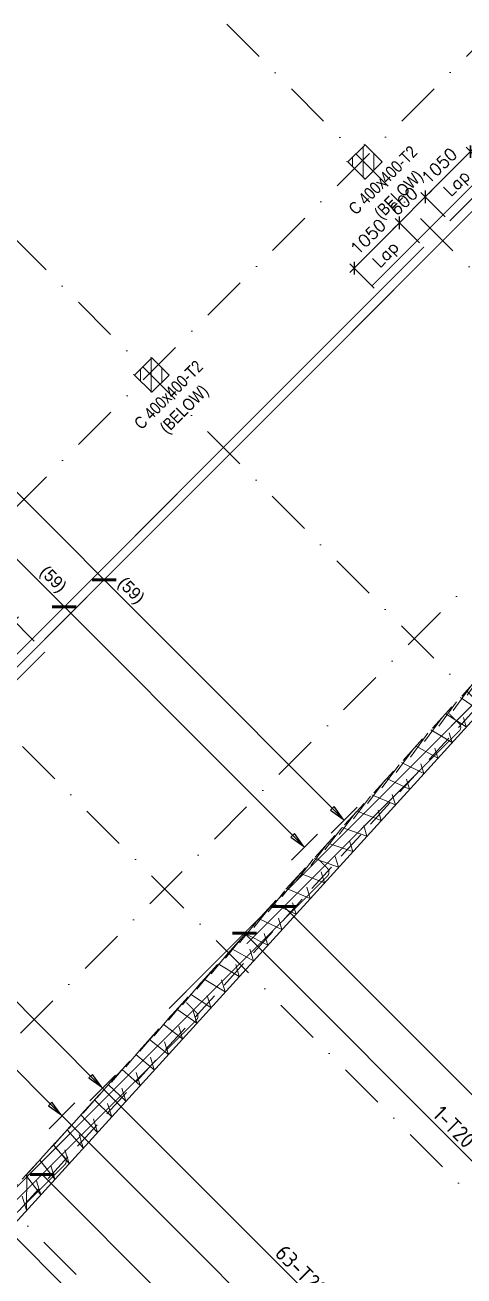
# Model space of a CAD drawing. Extents: x 660761725 to 1323371458, y 2734871439 to 5470067957.
# Drawn here: x 661340450 to 661347656, y 2735047878 to 2735068390 of the extents above; entities that cross this region are included whole.
import ezdxf
from ezdxf.enums import TextEntityAlignment as Align

# ---------------------------------------------------------------- set-up
doc = ezdxf.new("R2010")
doc.units = 0
for name, pattern in [('AXES', [1.95, 1.2, -0.25, 0.25, -0.25]), ('Hidden', [714.375, 476.25, -238.125]), ('sbp_axis_short', [10, 5, -2.5, 0, -2.5])]:
    doc.linetypes.add(name, pattern=pattern)
doc.layers.add('A-DETL', color=5, linetype='Continuous', lineweight=9, true_color=0x0000ff)
for name, color, linetype, lineweight in [('A-FLOR-PATT', 7, 'Continuous', 15), ('A-ROOF', 7, 'Continuous', 15), ('S-COLS-IDEN', 7, 'Continuous', 9), ('S-GRID', 7, 'Continuous', 9)]:
    doc.layers.add(name, color=color, linetype=linetype, lineweight=lineweight)
for name, color, linetype in [('S-AXIS', 20, 'AXES'), ('S-RBAR-T16', 201, 'Continuous'), ('S-RBAR-T20', 10, 'Continuous'), ('S-RDIMO', 8, 'Continuous'), ('S-SIMPLETEXT', 7, 'Continuous')]:
    doc.layers.add(name, color=color, linetype=linetype)
doc.styles.add('Arial Narrow_1', font='ARIALN.TTF', dxfattribs={"height": 199.9999999999998})
doc.styles.add('ARMACAD', font='isocp.shx')
doc.styles.add('ROMANS', font='romans.shx')
doc.dimstyles.new('S-DIMI-100', dxfattribs={"dimscale": 100, "dimtxt": 2, "dimasz": 1.5, "dimexe": 1, "dimexo": 1, "dimgap": 1, "dimtad": 1, "dimdec": 0, "dimzin": 12, "dimdsep": 46, "dimtxsty": 'ROMANS', "dimblk": 'ARCHTICK', "dimcen": 0.09, "dimdle": 1, "dimclrd": 8, "dimclre": 8, "dimclrt": 4, "dimadec": 0, "dimazin": 3, "dimtfac": 1, "dimtdec": 0, "dimtix": 1, "dimtmove": 1, "dimatfit": 3, "dimtolj": 1, "dimtzin": 0, "dimarcsym": 0})
pattern_1 = [(74.99999999999999, (0, 0), (-153.3407249233896, 41.08752341002518), [])]

# ---------------------------------------------------------------- blocks, each defined once
blk = doc.blocks.new('I am… All Range.')
at = {"layer": 'S-GRID', "color": 8, "linetype": 'sbp_axis_short', "lineweight": 13, "ltscale": 150}
for p, q in [((662622712.44625, 2734514326.959595), (662688816.0170653, 2734580430.53041)), ((662627061.1529542, 2734509978.252891), (662693164.7237693, 2734576081.823706)), ((662660147.2208296, 2734573192.583929), (662682689.8586049, 2734550649.946153)), ((662656650.5753036, 2734569695.938403), (662679193.2130787, 2734547153.300627)), ((662652549.4973798, 2734565594.860479), (662675093.4908426, 2734543051.956323)), ((662648660.6112016, 2734561705.974301), (662671204.6017749, 2734539163.067255))]:
    blk.add_line(p, q, dxfattribs=at)
blk = doc.blocks.new('I am… Atomic.')
at = {"layer": 'A-FLOR-PATT', "transparency": 33554600}
h = blk.add_hatch(dxfattribs=at)
h.set_pattern_fill('ANSI31', color=8, scale=50, angle=30, style=0)
h.set_pattern_definition(pattern_1)
edge = h.paths.add_edge_path()
edge.add_line((662389967.6433319, 2734579123.010657), (662390007.8012236, 2734579503.468677))
edge.add_line((662342114.705975, 2734544592.546931), (662390007.8012234, 2734579503.468677))
edge.add_line((662363195.8073889, 2734559608.047176), (662389967.7690635, 2734579123.040917))
edge.add_line((662362417.6524743, 2734559040.823584), (662363719.8899552, 2734559990.06879))
edge.add_line((662346720.4841449, 2734547598.623516), (662362783.6519626, 2734559307.613063))
edge.add_line((662345821.5310795, 2734546943.346041), (662347578.010761, 2734548223.703842))
edge.add_line((662342292.6126368, 2734544370.997322), (662346307.4227723, 2734547297.529027))
edge.add_line((662325865.2845687, 2734528370.671522), (662342114.6925843, 2734544592.5523))
edge.add_line((662340490.7204528, 2734542572.157625), (662342149.9785906, 2734544228.604904))
edge.add_line((662339422.0417168, 2734541505.28928), (662341320.3495216, 2734543400.381265))
edge.add_line((662336597.6306283, 2734538685.662872), (662340136.8031961, 2734542218.839921))
edge.add_line((662332705.8949801, 2734534800.520002), (662336243.7133716, 2734538332.345168))
edge.add_line((662332253.0745114, 2734534348.466631), (662332782.9359009, 2734534877.430412))
edge.add_line((662326312.3910785, 2734528417.846987), (662332351.9776915, 2734534447.202265))
edge.add_line((662325865.2845687, 2734528370.671522), (662326312.3910785, 2734528417.846987))
h = blk.add_hatch(dxfattribs=at)
h.set_pattern_fill('ANSI31', color=8, scale=50, angle=30, style=0)
h.set_pattern_definition(pattern_1)
edge = h.paths.add_edge_path()
edge.add_line((662389967.6433319, 2734579123.010657), (662390007.8012236, 2734579503.468677))
edge.add_line((662390178.8400514, 2734578972.951882), (662393574.2351673, 2734576558.543434))
edge.add_line((662390389.9110394, 2734578822.862847), (662389967.7690635, 2734579123.040917))
edge.add_line((662401600.1085552, 2734571260.373601), (662390007.8012234, 2734579503.468677))
edge.add_line((662401045.2346829, 2734570742.112331), (662400996.5411683, 2734571280.666277))
edge.add_line((662400996.5411683, 2734571280.666277), (662391834.41239, 2734577795.702194))
edge.add_line((662401631.7932035, 2734570909.939), (662401600.1085552, 2734571260.373601))
edge.add_line((662398386.0115408, 2734568087.393885), (662401045.2346829, 2734570742.112331))
edge.add_line((662378065.801715, 2734545768.423274), (662383150.2610395, 2734551353.010825))
edge.add_line((662383150.2610395, 2734551353.010825), (662388234.7203641, 2734556937.598375))
edge.add_line((662388234.7203641, 2734556937.598375), (662393319.1796887, 2734562522.185926))
edge.add_line((662393319.1796887, 2734562522.185926), (662398403.6390133, 2734568106.773477))
edge.add_line((662377177.0145457, 2734544792.211362), (662378389.7704264, 2734546124.258873))
edge.add_line((662345219.5168241, 2734509691.243385), (662350637.7770958, 2734515642.46591))
edge.add_line((662350637.7770958, 2734515642.46591), (662356056.0373675, 2734521593.688435))
edge.add_line((662356056.0373675, 2734521593.688435), (662361474.2976393, 2734527544.91096))
edge.add_line((662361474.2976393, 2734527544.91096), (662366892.5579109, 2734533496.133485))
edge.add_line((662366892.5579109, 2734533496.133485), (662372310.8181826, 2734539447.35601))
edge.add_line((662372310.8181826, 2734539447.35601), (662377729.0784543, 2734545398.578536))
edge.add_line((662345267.5598451, 2734509156.384884), (662400082.3408674, 2734569362.972085))
edge.add_line((662401418.6805061, 2734570690.601139), (662400941.3227103, 2734570214.051982))
edge.add_line((662400082.3408674, 2734569362.972085), (662401631.7932035, 2734570909.939))
h = blk.add_hatch(dxfattribs=at)
h.set_pattern_fill('ANSI31', color=8, scale=50, angle=30, style=0)
h.set_pattern_definition(pattern_1)
edge = h.paths.add_edge_path()
edge.add_line((662345468.2720397, 2734510142.524049), (662345661.1307589, 2734509588.669044))
edge.add_line((662345219.5168241, 2734509691.243385), (662350637.7770958, 2734515642.46591))
edge.add_line((662350637.7770958, 2734515642.46591), (662356056.0373675, 2734521593.688435))
edge.add_line((662356056.0373675, 2734521593.688435), (662361474.2976393, 2734527544.91096))
edge.add_line((662361474.2976393, 2734527544.91096), (662366892.5579109, 2734533496.133485))
edge.add_line((662366892.5579109, 2734533496.133485), (662372310.8181826, 2734539447.35601))
edge.add_line((662372310.8181826, 2734539447.35601), (662377729.0784543, 2734545398.578536))
edge.add_line((662345267.5598451, 2734509156.384884), (662400082.3408674, 2734569362.972085))
h = blk.add_hatch(dxfattribs=at)
h.set_pattern_fill('ANSI31', color=8, scale=50, angle=30, style=0)
h.set_pattern_definition(pattern_1)
h.paths.add_polyline_path([(662383692.9491707, 2734562731.852351), (662383410.1576436, 2734562449.061046), (662383692.4810303, 2734562166.258439), (662383975.2725575, 2734562449.049744)])
h = blk.add_hatch(dxfattribs=at)
h.set_pattern_fill('ANSI31', color=8, scale=50, angle=30, style=0)
h.set_pattern_definition(pattern_1)
h.paths.add_polyline_path([(662380192.7051047, 2734559237.537661), (662379909.9135776, 2734558954.746356), (662380192.2369643, 2734558671.943748), (662380475.0284916, 2734558954.735054)])
at = {"layer": 'A-DETL', "color": 8, "linetype": 'Hidden', "lineweight": 9}
for p, q in [((662399013.4511831, 2734568320.204953), (662345232.817815, 2734509249.488402)), ((662383692.9491707, 2734562731.852351), (662383410.1576436, 2734562449.061046)), ((662383672.3438892, 2734562740.108024), (662383692.9491707, 2734562731.852351)), ((662383975.2725575, 2734562449.049744), (662383692.9491707, 2734562731.852351)), ((662383389.2099802, 2734562457.453897), (662383410.1576436, 2734562449.061046)), ((662383410.1576436, 2734562449.061046), (662383692.4810303, 2734562166.258439)), ((662383692.4810303, 2734562166.258439), (662383975.2725575, 2734562449.049744)), ((662383975.1558458, 2734562449.096505), (662383955.4664828, 2734562456.985208)), ((662383672.3325738, 2734562174.33108), (662383692.3643185, 2734562166.3052)), ((662380172.0984439, 2734559245.793886), (662380192.7051047, 2734559237.537661)), ((662380192.7051047, 2734559237.537661), (662379909.9135776, 2734558954.746356)), ((662380475.0284916, 2734558954.735054), (662380192.7051047, 2734559237.537661)), ((662379888.9645349, 2734558963.139759), (662379909.9135776, 2734558954.746356)), ((662379909.9135776, 2734558954.746356), (662380192.2369643, 2734558671.943748)), ((662380192.2369643, 2734558671.943748), (662380475.0284916, 2734558954.735054)), ((662380474.9117798, 2734558954.781815), (662380455.2210374, 2734558962.67107)), ((662380172.0871284, 2734558680.016943), (662380192.1202525, 2734558671.99051))]:
    blk.add_line(p, q, dxfattribs=at)
at = {"layer": 'A-DETL', "color": 8, "linetype": 'Hidden', "lineweight": 9, "flags": 128}
blk.add_lwpolyline([(662378065.801715, 2734545768.423274), (662383150.2610395, 2734551353.010825), (662388234.7203641, 2734556937.598375), (662393319.1796887, 2734562522.185926), (662398403.6390133, 2734568106.773477)], dxfattribs=at)
at = {"layer": 'A-ROOF', "color": 8, "lineweight": 13}
blk.add_line((662345267.5598451, 2734509156.384884), (662400082.3408674, 2734569362.972085), dxfattribs=at)
at = {"layer": 'S-COLS-IDEN', "color": 8, "char_height": 199.9999999999998, "attachment_point": 1, "rotation": 44.99999999999995, "style": 'Arial Narrow_1'}
for s, insert, width in [('C 400x400-T2', (662383401.9483792, 2734561708.303398), 1819.830624999998), ('(BELOW)', (662383822.8978848, 2734561642.822364), 1218.564999999999), ('C 400x400-T2', (662379881.7362993, 2734558188.091318), 1819.830624999998), ('(BELOW)', (662380302.685805, 2734558122.610284), 1218.564999999999)]:
    blk.add_mtext(s, dxfattribs=dict(at, insert=insert, width=width))
blk = doc.blocks.new('_ARCHTICK')
at = {"color": 0, "linetype": 'ByBlock', "const_width": 0.15}
blk.add_lwpolyline([(-0.5, -0.5), (0.5, 0.5)], dxfattribs=at)
blk = doc.blocks.new('*D172')
at = {"layer": 'S-RBAR-T16', "color": 8, "lineweight": -2, "transparency": 16777216}
for p, q in [((661340345.7615633, 2735058685.422666), (661339461.8778634, 2735057801.539413)), ((661340602.1383945, 2735058287.624313), (661340204.3402071, 2735058685.422702)), ((661339859.6762745, 2735057545.162193), (661339461.8778992, 2735057942.960769))]:
    blk.add_line(p, q, dxfattribs=at)
at = {"layer": 'S-RBAR-T16', "color": 8, "lineweight": -2, "transparency": 16777216, "xscale": 150, "yscale": 150, "zscale": 150}
for p, rotation in [((661340275.0508673, 2735058614.712006), 44.99998551098074), ((661339532.5885594, 2735057872.250073), 224.9999855109808)]:
    blk.add_blockref('_ARCHTICK', p, dxfattribs=dict(at, rotation=rotation))
at = {"layer": 'S-RBAR-T16', "color": 4, "transparency": 16777216, "char_height": 200, "attachment_point": 5, "rotation": 44.999985510980764, "style": 'ROMANS'}
for s, insert in [('\\A1;1050', (661339762.3983929, 2735058384.902432)), ('\\A1;Lap', (661340068.8112539, 2735058078.489415))]:
    blk.add_mtext(s, dxfattribs=dict(at, insert=insert))
blk = doc.blocks.new('*D175')
at = {"layer": 'S-RBAR-T16', "color": 8, "lineweight": -2, "transparency": 16777216}
for p, q in [((661347833.4661714, 2735066384.685827), (661346949.5824713, 2735065500.802574)), ((661348089.8430026, 2735065986.887475), (661347692.0448152, 2735066384.685863)), ((661347347.3808824, 2735065244.425354), (661346949.582507, 2735065642.223931))]:
    blk.add_line(p, q, dxfattribs=at)
at = {"layer": 'S-RBAR-T16', "color": 8, "lineweight": -2, "transparency": 16777216, "xscale": 150, "yscale": 150, "zscale": 150}
for p, rotation in [((661347762.7554754, 2735066313.975167), 44.99998551098074), ((661347020.2931672, 2735065571.513235), 224.9999855109808)]:
    blk.add_blockref('_ARCHTICK', p, dxfattribs=dict(at, rotation=rotation))
at = {"layer": 'S-RBAR-T16', "color": 4, "transparency": 16777216, "char_height": 200, "attachment_point": 5, "rotation": 44.999985510980764, "style": 'ROMANS'}
for s, insert in [('\\A1;1050', (661347250.1030008, 2735066084.165593)), ('\\A1;Lap', (661347556.5158617, 2735065777.752576))]:
    blk.add_mtext(s, dxfattribs=dict(at, insert=insert))
blk = doc.blocks.new('*D176')
at = {"layer": 'S-RBAR-T16', "color": 8, "lineweight": -2, "transparency": 16777216}
for p, q in [((661346666.7399846, 2735065217.959638), (661345782.8562843, 2735064334.076385)), ((661346923.1168151, 2735064820.161285), (661346525.3186284, 2735065217.959673)), ((661346180.654695, 2735064077.699164), (661345782.85632, 2735064475.497741))]:
    blk.add_line(p, q, dxfattribs=at)
at = {"layer": 'S-RBAR-T16', "color": 8, "lineweight": -2, "transparency": 16777216, "xscale": 150, "yscale": 150, "zscale": 150}
for p, rotation in [((661346596.0292886, 2735065147.248978), 44.99998551098074), ((661345853.5669802, 2735064404.787045), 224.9999855109808)]:
    blk.add_blockref('_ARCHTICK', p, dxfattribs=dict(at, rotation=rotation))
at = {"layer": 'S-RBAR-T16', "color": 4, "transparency": 16777216, "char_height": 200, "attachment_point": 5, "rotation": 44.999985510980764, "style": 'ROMANS'}
for s, insert in [('\\A1;1050', (661346083.3768138, 2735064917.439404)), ('\\A1;Lap', (661346389.7896748, 2735064611.026387))]:
    blk.add_mtext(s, dxfattribs=dict(at, insert=insert))
blk = doc.blocks.new('*D177')
at = {"layer": 'S-RBAR-T16', "color": 8, "lineweight": -2, "transparency": 16777216}
for p, q in [((661347020.2932748, 2735065571.513127), (661346596.0290996, 2735065147.249166)), ((661347347.3808824, 2735065244.425354), (661346949.5826145, 2735065642.223823)), ((661347020.2932748, 2735065571.513127), (661347126.3593189, 2735065677.579118)), ((661346596.0290996, 2735065147.249166), (661346489.9630555, 2735065041.183176)), ((661346923.1168151, 2735064820.161285), (661346525.3184394, 2735065217.959863))]:
    blk.add_line(p, q, dxfattribs=at)
at = {"layer": 'S-RBAR-T16', "color": 8, "lineweight": -2, "transparency": 16777216, "xscale": 150, "yscale": 150, "zscale": 150}
for p, rotation in [((661347020.2932748, 2735065571.513127), 224.9999855109808), ((661346596.0290996, 2735065147.249166), 44.99998551098076)]:
    blk.add_blockref('_ARCHTICK', p, dxfattribs=dict(at, rotation=rotation))
at = {"layer": 'S-RBAR-T16', "color": 4, "transparency": 16777216, "insert": (661346666.7398666, 2735065500.802539), "char_height": 200, "attachment_point": 5, "rotation": 44.999985510980764, "style": 'ROMANS'}
blk.add_mtext('\\A1;600', dxfattribs=at)
blk = doc.blocks.new('cadf_04')
at = {"color": 8, "const_width": 0.5000000000000002}
blk.add_lwpolyline([(1.414213560521603, 1.414213564246893), (-1.414213556796312, -1.414213556796312)], dxfattribs=at)
blk = doc.blocks.new('CADF_02')
at = {"color": 0}
blk.add_lwpolyline([(0, 0), (2.5, -0.4166666679084301), (2.5, 0.4166666679084301)], close=True, dxfattribs=at)
blk = doc.blocks.new('cadf_03')
at = {"color": 8}
blk.add_lwpolyline([(-3.725290298461914e-09, 2.99999999627471), (3.725290298461914e-09, -3.000000007450581)], dxfattribs=at)
blk.add_blockref('CADF_02', (0.2513523101806641, 0), dxfattribs=at)
blk = doc.blocks.new('cadf_10')
at = {"color": 1}
for p, q in [((-4.158496580606208, 1.201089783226742), (-5.644468778018359, 1.201089783226742)), ((4.158496580606207, 1.201089783226742), (5.644468778018359, 1.201089783226742))]:
    blk.add_line(p, q, dxfattribs=at)
at = {"style": 'ARMACAD'}
for tag, p in [('$COM1', (-10.93526643674234, 2.542619974829577)), ('$COM2', (-9.757982686735758, -5.302973364669228))]:
    blk.add_attdef(tag, text='', height=3.5, dxfattribs=at).set_placement(p, align=Align.BOTTOM_RIGHT)
at = {"color": 1, "style": 'ARMACAD'}
blk.add_attdef('$NUM', text='', height=3.5, dxfattribs=at).set_placement((0, 0), align=Align.CENTER)

msp = doc.modelspace()

# ---------------------------------------------------------------- linework, layer by layer
at = {"layer": 'S-RBAR-T20', "const_width": 16}
for points in [[(661347422.4680436, 2735065178.091199), (661352920.6641787, 2735070676.28703)], [(661346149.9623234, 2735064117.144515), (661351652.5304569, 2735069619.712343)], [(661339934.758935, 2735057478.82354), (661348266.3376222, 2735065810.401766)], [(661338662.2532305, 2735056417.876873), (661346998.2038997, 2735064753.827079)], [(661335958.4197432, 2735053290.925606), (661340778.6330141, 2735058111.138605)]]:
    msp.add_lwpolyline(points, dxfattribs=at)
for points in [[(661342816.325639, 2735052263.804231), (661349727.8707105, 2735059175.348919, 0.4142135623730951), (661349727.8707138, 2735059298.031946), (661349564.1754985, 2735059461.72717)], [(661344088.8313435, 2735053324.750898), (661347577.0975828, 2735056813.016945, 0.4142135623730951), (661347577.0975862, 2735056935.699972), (661347413.4023708, 2735057099.395196)], [(661338946.3390253, 2735047969.553778), (661345414.6725736, 2735054437.886962, 0.4142135623730951), (661345414.672577, 2735054560.569989), (661345250.9773618, 2735054724.265213)], [(661340218.8447052, 2735049030.500421), (661343263.8994663, 2735052075.555011, 0.4142135623730951), (661343263.8994697, 2735052198.238038), (661343100.2042545, 2735052361.933262)], [(661335451.6266251, 2735044050.577518), (661341101.474497, 2735049700.425072, 0.4142135623730951), (661341101.4745004, 2735049823.108099), (661340937.7792852, 2735049986.803323)]]:
    msp.add_lwpolyline(points, format="xyb", dxfattribs=at)
at = {"layer": 'S-RDIMO'}
for p, q in [((661345690.219685, 2735055350.403211), (661333565.421874, 2735067475.201693)), ((661345036.7229353, 2735054908.465462), (661332911.9251359, 2735067033.263953)), ((661328574.7185389, 2735064109.726933), (661341724.2625207, 2735050960.18221)), ((661327908.3569078, 2735063654.924304), (661341057.9008895, 2735050505.37958)), ((661344700.7006657, 2735053936.620187), (661349834.6107196, 2735048802.709832)), ((661344051.6896894, 2735053499.168212), (661349291.3792248, 2735048259.47837)), ((661340730.1373144, 2735049541.793005), (661345651.9153358, 2735044620.014694)), ((661339890.8417695, 2735048914.056469), (661344918.3992714, 2735043886.498672))]:
    msp.add_line(p, q, dxfattribs=at)
for points in [[(661341724.2625203, 2735050960.18221), (661346858.1725708, 2735045826.271858)], [(661341057.9008892, 2735050505.37958), (661346297.5904211, 2735045265.689741)]]:
    msp.add_lwpolyline(points, dxfattribs=at)

# ---------------------------------------------------------------- block references
at = {"layer": 'S-AXIS'}
for name, p in [('I am… All Range.', (-1324871.764261603, 503695.4297404289)), ('I am… Atomic.', (-1037661.144730687, 503695.4297404289))]:
    msp.add_blockref(name, p, dxfattribs=at)
at = {"layer": 'S-RDIMO'}
for name, p, xscale, yscale, zscale, rotation in [('cadf_04', (661341748.2793026, 2735059292.343812), 100, 100, 100, 134.9999984167781), ('cadf_04', (661341094.78256, 2735058850.406068), 100, 100, 100, 134.9999983192821), ('cadf_03', (661345690.2196848, 2735055350.403211), 99.99999999999996, 99.99999999999996, 99.99999999999996, 134.999998414243), ('cadf_03', (661345036.7229353, 2735054908.465462), 100, 100, 100, 134.9999983192821), ('cadf_04', (661344700.700666, 2735053936.620186), 99.99999999999989, 99.99999999999989, 99.99999999999989, 314.9999983190378), ('cadf_04', (661344051.6896892, 2735053499.168212), 99.99999999999996, 99.99999999999996, 99.99999999999996, 314.9999983194883), ('cadf_03', (661341724.2625203, 2735050960.18221), 100, 100, 100, 134.9999983835525), ('cadf_03', (661341057.9008892, 2735050505.37958), 100, 100, 100, 134.999998383033), ('cadf_04', (661340730.1373144, 2735049541.793005), 100, 100, 100, 314.9999983152736)]:
    msp.add_blockref(name, p, dxfattribs=dict(at, xscale=xscale, yscale=yscale, zscale=zscale, rotation=rotation))
at = {"layer": 'S-SIMPLETEXT'}
ref = msp.add_blockref('cadf_10', (661348241.7899876, 2735049388.617184), dxfattribs=dict(at, xscale=74.99999998083516, yscale=75, zscale=75, rotation=314.9999983257133))
ref.add_attrib('$NUM', '64', dxfattribs={"color": 1, "height": 262.5, "rotation": 315, "style": 'ARMACAD', "flags": 2}).set_placement((661348241.7899876, 2735049388.617184), align=Align.CENTER)
ref.add_attrib('$COM1', '1-T20         sp=300', dxfattribs={"height": 262.5, "rotation": 315, "style": 'ARMACAD', "flags": 2}).set_placement((661349331.1539824, 2735048299.253125), align=Align.RIGHT)
ref = msp.add_blockref('cadf_10', (661345808.5833338, 2735046955.410672), dxfattribs=dict(at, xscale=74.99999998083516, yscale=75, zscale=75, rotation=314.9999983257133))
ref.add_attrib('$NUM', '63', dxfattribs={"color": 1, "height": 262.5, "rotation": 315, "style": 'ARMACAD', "flags": 2}).set_placement((661345808.5833338, 2735046955.410672), align=Align.CENTER)
ref.add_attrib('$COM1', '63-T20         sp=300', dxfattribs={"height": 262.5, "rotation": 315, "style": 'ARMACAD', "flags": 2}).set_placement((661346897.9473284, 2735045866.046614), align=Align.RIGHT)

# ---------------------------------------------------------------- texts
at = {"layer": 'S-RDIMO'}
for rotation, p in [(314.999998319282, (661340679.4211845, 2735059407.188828)), (314.9999984156514, (661341960.2229697, 2735059221.821485))]:
    msp.add_text('(59)', height=200, rotation=rotation, dxfattribs=at).set_placement(p)

# ---------------------------------------------------------------- dimensions: what is measured, and where the dimension line sits
at = {"layer": 'S-RBAR-T16'}
for base, p1, p2, picture, middle in [((661347020.2931672, 2735065571.513235), (661348160.5536629, 2735065916.176779), (661347418.0915428, 2735065173.714658), '*D175', (661347391.5243212, 2735065942.744201)), ((661345853.5669802, 2735064404.787045), (661346993.8274752, 2735064749.450589), (661346251.3653551, 2735064006.988468), '*D176', (661346224.7981342, 2735064776.018011)), ((661339532.5885594, 2735057872.250073), (661340672.8490547, 2735058216.913617), (661339930.3869346, 2735057474.451497), '*D172', (661339903.8197134, 2735058243.48104))]:
    dim = msp.add_linear_dim(base=base, p1=p1, p2=p2, angle=44.99998551098076, text='<>\\XLap', dimstyle='S-DIMI-100', dxfattribs=at)
    dim.commit()
    dim.dimension.update_dxf_attribs({"geometry": picture, "text_midpoint": middle})
dim = msp.add_linear_dim(base=(661346596.0290996, 2735065147.249166), p1=(661347418.0915428, 2735065173.714658), p2=(661346993.8274752, 2735064749.450589), angle=44.99998551098076, dimstyle='S-DIMI-100', dxfattribs=at)
dim.commit()
dim.dimension.update_dxf_attribs({"geometry": '*D177', "text_midpoint": (661346666.7398666, 2735065500.802539)})

doc.saveas('drawing.dxf')
